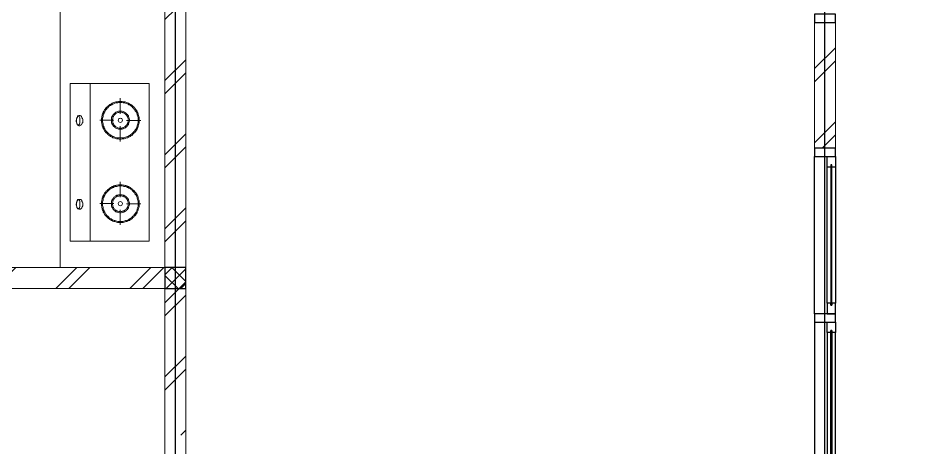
# Model space of a CAD drawing. Header units: inches. Extents: x 0 to 558, y -1 to 295.
# Drawn here: x 247.637 to 251.988, y 142.012 to 144.062 of the extents above; entities that cross this region are included whole.
import ezdxf

# ---------------------------------------------------------------- set-up
doc = ezdxf.new("R2010")
doc.units = ezdxf.units.IN
doc.header["$MEASUREMENT"] = 0
for name, color, linetype, lineweight in [('ars', 11, 'Continuous', 0), ('ars @ 1', 11, 'Continuous', 0), ('ARSIR', 31, 'Continuous', 5), ('ARSIR BETON', 8, 'Continuous', 5), ('KOL', 1, 'Continuous', 30), ('KOLOM', 4, 'Continuous', 9), ('lan', 7, 'Continuous', 15), ('RUMPUT', 93, 'Continuous', 0), ('SANITAIR', 15, 'Continuous', 9), ('tem', 5, 'Continuous', 20)]:
    doc.layers.add(name, color=color, linetype=linetype, lineweight=lineweight)
doc.layers.add('as', color=1, linetype='Continuous', plot=False)
doc.layers.add('Kusen', color=30, linetype='Continuous')
pattern_1 = [(86.66969, (37.0798, 226.14725), (-0.5066041, 0.569206), [0.142875, -0.934755]), (41.6697, (37.0798, 226.14725), (-0.5066045, 0.5692064), [0.142875, -0.619125]), (131.6697, (37.0798, 226.14725), (-0.5692064, -0.5066045), [0.142875, -0.619125])]

# ---------------------------------------------------------------- blocks, each defined once
blk = doc.blocks.new('K 10.10')
at = {"layer": 'ars'}
h = blk.add_hatch(dxfattribs=at)
h.set_pattern_fill('_USER', color=256, scale=0.05, angle=45, double=1, pattern_type=0)
h.set_pattern_definition([(45, (0, 0), (-0.035355339, 0.035355339), []), (135, (0, 0), (-0.035355339, -0.035355339), [])])
h.paths.add_polyline_path([(1560.5383, 1380.4069), (1560.6383, 1380.4069), (1560.6383, 1380.5069), (1560.5383, 1380.5069)])
at = {"layer": 'KOL'}
blk.add_lwpolyline([(1560.5383, 1380.4069), (1560.6383, 1380.4069), (1560.6383, 1380.5069), (1560.5383, 1380.5069)], close=True, dxfattribs=at)
blk = doc.blocks.new('T. J1')
at = {"layer": 'Kusen'}
for p, q in [((-0.7188, 0.1), (-0.0688, 0.1)), ((0.7212, 0.1), (0.0712, 0.1)), ((-0.0688, 0.06), (-0.7188, 0.06)), ((0.0712, 0.06), (0.7212, 0.06)), ((-0.0188, 0), (-0.7688, 0)), ((0.0212, 0), (0.7712, 0))]:
    blk.add_line(p, q, dxfattribs=at)
for points in [[(-0.8088, 0), (-0.7688, 0), (-0.7688, 0.1), (-0.8088, 0.1)], [(-0.0188, 0), (0.0212, 0), (0.0212, 0.1), (-0.0188, 0.1)], [(0.8112, 0), (0.7712, 0), (0.7712, 0.1), (0.8112, 0.1)]]:
    blk.add_lwpolyline(points, close=True, dxfattribs=at)
for points in [[(-0.7188, 0.0775), (-0.7188, 0.06), (-0.7688, 0.06), (-0.7688, 0.1), (-0.7188, 0.1), (-0.7188, 0.0825), (-0.7288, 0.0825), (-0.7288, 0.0775), (-0.7188, 0.0775)], [(-0.0688, 0.0775), (-0.0688, 0.06), (-0.0188, 0.06), (-0.0188, 0.1), (-0.0688, 0.1), (-0.0688, 0.0825), (-0.0588, 0.0825), (-0.0588, 0.0775), (-0.0688, 0.0775)], [(0.0712, 0.0775), (0.0712, 0.06), (0.0212, 0.06), (0.0212, 0.1), (0.0712, 0.1), (0.0712, 0.0825), (0.0612, 0.0825), (0.0612, 0.0775), (0.0712, 0.0775)], [(0.7212, 0.0775), (0.7212, 0.06), (0.7712, 0.06), (0.7712, 0.1), (0.7212, 0.1), (0.7212, 0.0825), (0.7312, 0.0825), (0.7312, 0.0775), (0.7212, 0.0775)]]:
    blk.add_lwpolyline(points, dxfattribs=at)
at = {"layer": 'Kusen', "color": 141}
for points in [[(-0.7288, 0.0775), (-0.0588, 0.0775), (-0.0588, 0.0825), (-0.7288, 0.0825)], [(0.7312, 0.0775), (0.0612, 0.0775), (0.0612, 0.0825), (0.7312, 0.0825)]]:
    blk.add_lwpolyline(points, close=True, dxfattribs=at)
blk = doc.blocks.new('KOMPOR')
for points in [[(0, 0.3765), (0, -0.3765)], [(0.0944, 0.3765), (0, 0.3765)], [(0.3765, 0.3765), (0.0944, 0.3765)], [(0.0944, 0.3765), (0.0944, -0.3765)], [(0.3765, -0.3765), (0.3765, 0.3765)], [(0.2373, 0.3063), (0.2373, 0.2312)], [(0.2385, 0.2906), (0.2337, 0.2906), (0.23, 0.2906), (0.2252, 0.2893), (0.2203, 0.2893), (0.2167, 0.2881), (0.2119, 0.2869), (0.2082, 0.2857), (0.2034, 0.2833), (0.1998, 0.2821), (0.1961, 0.2797), (0.1925, 0.2772), (0.1889, 0.276), (0.1852, 0.2724), (0.1816, 0.27), (0.178, 0.2676), (0.1755, 0.2639), (0.1719, 0.2615), (0.1695, 0.2579), (0.1671, 0.2542), (0.1634, 0.2506), (0.1622, 0.247), (0.1598, 0.2433), (0.1574, 0.2397), (0.1562, 0.2361), (0.1538, 0.2312), (0.1525, 0.2276), (0.1513, 0.2228), (0.1501, 0.2191), (0.1501, 0.2143), (0.1489, 0.2094), (0.1489, 0.2058), (0.1489, 0.201), (0.1489, 0.1961), (0.1489, 0.1913), (0.1501, 0.1864), (0.1501, 0.1828), (0.1513, 0.178), (0.1525, 0.1743), (0.1538, 0.1695), (0.1562, 0.1659), (0.1574, 0.161), (0.1598, 0.1574), (0.1622, 0.1538), (0.1634, 0.1501), (0.1671, 0.1465), (0.1695, 0.1429), (0.1719, 0.1404), (0.1755, 0.1368), (0.178, 0.1344), (0.1816, 0.1308), (0.1852, 0.1283), (0.1889, 0.1259), (0.1925, 0.1235), (0.1961, 0.1211), (0.1998, 0.1199), (0.2034, 0.1174), (0.2082, 0.1162), (0.2119, 0.115), (0.2167, 0.1138), (0.2203, 0.1126), (0.2252, 0.1114), (0.23, 0.1114), (0.2337, 0.1102), (0.2385, 0.1102), (0.2433, 0.1102), (0.2482, 0.1114), (0.253, 0.1114), (0.2567, 0.1126), (0.2615, 0.1138), (0.2651, 0.115), (0.27, 0.1162), (0.2736, 0.1174), (0.2785, 0.1199), (0.2821, 0.1211), (0.2857, 0.1235), (0.2893, 0.1259), (0.293, 0.1283), (0.2966, 0.1308), (0.299, 0.1344), (0.3027, 0.1368), (0.3051, 0.1404), (0.3087, 0.1429), (0.3111, 0.1465), (0.3136, 0.1501), (0.316, 0.1538), (0.3184, 0.1574), (0.3196, 0.161), (0.322, 0.1659), (0.3232, 0.1695), (0.3245, 0.1743), (0.3257, 0.178), (0.3269, 0.1828), (0.3281, 0.1864), (0.3281, 0.1913), (0.3293, 0.1961), (0.3293, 0.201), (0.3293, 0.2058), (0.3281, 0.2094), (0.3281, 0.2143), (0.3269, 0.2191), (0.3257, 0.2228), (0.3245, 0.2276), (0.3232, 0.2312), (0.322, 0.2361), (0.3196, 0.2397), (0.3184, 0.2433), (0.316, 0.247), (0.3136, 0.2506), (0.3111, 0.2542), (0.3087, 0.2579), (0.3051, 0.2615), (0.3027, 0.2639), (0.299, 0.2676), (0.2966, 0.27), (0.293, 0.2724), (0.2893, 0.276), (0.2857, 0.2772), (0.2821, 0.2797), (0.2785, 0.2821), (0.2736, 0.2833), (0.27, 0.2857), (0.2651, 0.2869), (0.2615, 0.2881), (0.2567, 0.2893), (0.253, 0.2893), (0.2482, 0.2906), (0.2433, 0.2906), (0.2385, 0.2906)], [(0.2385, 0.2857), (0.2349, 0.2857), (0.23, 0.2857), (0.2264, 0.2845), (0.2215, 0.2833), (0.2179, 0.2833), (0.2131, 0.2821), (0.2094, 0.2809), (0.2058, 0.2785), (0.2022, 0.2772), (0.1985, 0.2748), (0.1949, 0.2736), (0.1913, 0.2712), (0.1877, 0.2688), (0.1852, 0.2663), (0.1816, 0.2639), (0.1792, 0.2603), (0.1755, 0.2579), (0.1731, 0.2542), (0.1707, 0.2518), (0.1683, 0.2482), (0.1659, 0.2446), (0.1646, 0.2409), (0.1622, 0.2373), (0.161, 0.2337), (0.1586, 0.23), (0.1574, 0.2264), (0.1562, 0.2215), (0.1562, 0.2179), (0.155, 0.2131), (0.1538, 0.2094), (0.1538, 0.2046), (0.1538, 0.201), (0.1538, 0.1961), (0.1538, 0.1925), (0.155, 0.1877), (0.1562, 0.184), (0.1562, 0.1792), (0.1574, 0.1755), (0.1586, 0.1719), (0.161, 0.1671), (0.1622, 0.1634), (0.1646, 0.1598), (0.1659, 0.1562), (0.1683, 0.1525), (0.1707, 0.1501), (0.1731, 0.1465), (0.1755, 0.1441), (0.1792, 0.1404), (0.1816, 0.138), (0.1852, 0.1356), (0.1877, 0.132), (0.1913, 0.1308), (0.1949, 0.1283), (0.1985, 0.1259), (0.2022, 0.1235), (0.2058, 0.1223), (0.2094, 0.1211), (0.2131, 0.1199), (0.2179, 0.1186), (0.2215, 0.1174), (0.2264, 0.1162), (0.23, 0.1162), (0.2349, 0.1162), (0.2385, 0.1162), (0.2433, 0.1162), (0.247, 0.1162), (0.2518, 0.1162), (0.2554, 0.1174), (0.2603, 0.1186), (0.2639, 0.1199), (0.2676, 0.1211), (0.2724, 0.1223), (0.276, 0.1235), (0.2797, 0.1259), (0.2833, 0.1283), (0.2869, 0.1308), (0.2893, 0.132), (0.293, 0.1356), (0.2954, 0.138), (0.299, 0.1404), (0.3015, 0.1441), (0.3039, 0.1465), (0.3075, 0.1501), (0.3087, 0.1525), (0.3111, 0.1562), (0.3136, 0.1598), (0.316, 0.1634), (0.3172, 0.1671), (0.3184, 0.1719), (0.3196, 0.1755), (0.3208, 0.1792), (0.322, 0.184), (0.3232, 0.1877), (0.3232, 0.1925), (0.3232, 0.1961), (0.3232, 0.201), (0.3232, 0.2046), (0.3232, 0.2094), (0.3232, 0.2131), (0.322, 0.2179), (0.3208, 0.2215), (0.3196, 0.2264), (0.3184, 0.23), (0.3172, 0.2337), (0.316, 0.2373), (0.3136, 0.2409), (0.3111, 0.2446), (0.3087, 0.2482), (0.3075, 0.2518), (0.3039, 0.2542), (0.3015, 0.2579), (0.299, 0.2603), (0.2954, 0.2639), (0.293, 0.2663), (0.2893, 0.2688), (0.2869, 0.2712), (0.2833, 0.2736), (0.2797, 0.2748), (0.276, 0.2772), (0.2724, 0.2785), (0.2676, 0.2809), (0.2639, 0.2821), (0.2603, 0.2833), (0.2554, 0.2833), (0.2518, 0.2845), (0.247, 0.2857), (0.2433, 0.2857), (0.2385, 0.2857)], [(0.0436, 0.2228), (0.0472, 0.2228), (0.0496, 0.2215), (0.0533, 0.2191), (0.0545, 0.2155), (0.0557, 0.2119), (0.0581, 0.2094), (0.0593, 0.2046), (0.0593, 0.1998), (0.0593, 0.1949), (0.0593, 0.1901), (0.0569, 0.1864), (0.0557, 0.1828), (0.0533, 0.1792), (0.0508, 0.178), (0.0484, 0.1755), (0.046, 0.1743), (0.0424, 0.1743), (0.04, 0.1755), (0.0375, 0.178), (0.0339, 0.1792), (0.0327, 0.1828), (0.0315, 0.1864), (0.0291, 0.1901), (0.0278, 0.1949), (0.0278, 0.1998), (0.0291, 0.2046), (0.0303, 0.2094), (0.0315, 0.2119), (0.0339, 0.2155), (0.0351, 0.2191), (0.0375, 0.2215), (0.0412, 0.2228), (0.0436, 0.2228)], [(0.0375, 0.2215), (0.04, 0.2215), (0.04, 0.2203), (0.0424, 0.2179), (0.0436, 0.2155), (0.0448, 0.2119), (0.0448, 0.2082), (0.046, 0.2034), (0.046, 0.1998), (0.046, 0.1961), (0.046, 0.1913), (0.0448, 0.1877), (0.0436, 0.184), (0.0436, 0.1816), (0.0412, 0.178), (0.04, 0.1768), (0.0387, 0.1755), (0.0375, 0.1755), (0.0351, 0.1768), (0.0339, 0.178), (0.0327, 0.1816), (0.0315, 0.184), (0.0315, 0.1877), (0.0303, 0.1913), (0.0303, 0.1961), (0.0303, 0.1998), (0.0303, 0.2034), (0.0315, 0.2082), (0.0315, 0.2119), (0.0327, 0.2155), (0.0339, 0.2179), (0.0351, 0.2203), (0.0363, 0.2215), (0.0375, 0.2215)], [(0.2385, 0.2433), (0.2349, 0.2433), (0.23, 0.2433), (0.2264, 0.2421), (0.2215, 0.2409), (0.2179, 0.2385), (0.2143, 0.2361), (0.2119, 0.2337), (0.2082, 0.2312), (0.2058, 0.2276), (0.2034, 0.2252), (0.201, 0.2215), (0.1985, 0.2179), (0.1973, 0.2131), (0.1961, 0.2094), (0.1961, 0.2046), (0.1961, 0.201), (0.1961, 0.1961), (0.1961, 0.1925), (0.1973, 0.1877), (0.1985, 0.184), (0.201, 0.1804), (0.2034, 0.1768), (0.2058, 0.1731), (0.2082, 0.1707), (0.2119, 0.1671), (0.2143, 0.1646), (0.2179, 0.1622), (0.2215, 0.161), (0.2264, 0.1598), (0.23, 0.1586), (0.2349, 0.1574), (0.2385, 0.1574), (0.2433, 0.1574), (0.247, 0.1586), (0.2518, 0.1598), (0.2554, 0.161), (0.2591, 0.1622), (0.2627, 0.1646), (0.2663, 0.1671), (0.2688, 0.1707), (0.2724, 0.1731), (0.2748, 0.1768), (0.2772, 0.1804), (0.2785, 0.184), (0.2797, 0.1877), (0.2809, 0.1925), (0.2821, 0.1961), (0.2821, 0.201), (0.2821, 0.2046), (0.2809, 0.2094), (0.2797, 0.2131), (0.2785, 0.2179), (0.2772, 0.2215), (0.2748, 0.2252), (0.2724, 0.2276), (0.2688, 0.2312), (0.2663, 0.2337), (0.2627, 0.2361), (0.2591, 0.2385), (0.2554, 0.2409), (0.2518, 0.2421), (0.247, 0.2433), (0.2433, 0.2433), (0.2385, 0.2433)], [(0.2385, 0.2385), (0.2349, 0.2385), (0.2312, 0.2373), (0.2276, 0.2373), (0.224, 0.2361), (0.2203, 0.2337), (0.2179, 0.2324), (0.2143, 0.23), (0.2119, 0.2276), (0.2094, 0.2252), (0.207, 0.2215), (0.2058, 0.2191), (0.2034, 0.2155), (0.2022, 0.2119), (0.2022, 0.2082), (0.201, 0.2046), (0.201, 0.201), (0.201, 0.1973), (0.2022, 0.1925), (0.2022, 0.1889), (0.2034, 0.1864), (0.2058, 0.1828), (0.207, 0.1792), (0.2094, 0.1768), (0.2119, 0.1743), (0.2143, 0.1719), (0.2179, 0.1695), (0.2203, 0.1671), (0.224, 0.1659), (0.2276, 0.1646), (0.2312, 0.1634), (0.2349, 0.1634), (0.2385, 0.1622), (0.2421, 0.1634), (0.247, 0.1634), (0.2506, 0.1646), (0.253, 0.1659), (0.2567, 0.1671), (0.2603, 0.1695), (0.2627, 0.1719), (0.2651, 0.1743), (0.2676, 0.1768), (0.27, 0.1792), (0.2724, 0.1828), (0.2736, 0.1864), (0.2748, 0.1889), (0.276, 0.1925), (0.276, 0.1973), (0.2772, 0.201), (0.276, 0.2046), (0.276, 0.2082), (0.2748, 0.2119), (0.2736, 0.2155), (0.2724, 0.2191), (0.27, 0.2215), (0.2676, 0.2252), (0.2651, 0.2276), (0.2627, 0.23), (0.2603, 0.2324), (0.2567, 0.2337), (0.253, 0.2361), (0.2506, 0.2373), (0.247, 0.2373), (0.2421, 0.2385), (0.2385, 0.2385)], [(0.1404, 0.201), (0.207, 0.201)], [(0.2385, 0.2107), (0.2349, 0.2094), (0.2312, 0.2082), (0.23, 0.2046), (0.2288, 0.201), (0.23, 0.1961), (0.2312, 0.1937), (0.2349, 0.1913), (0.2385, 0.1901), (0.2433, 0.1913), (0.2458, 0.1937), (0.2482, 0.1961), (0.2494, 0.201), (0.2482, 0.2046), (0.2458, 0.2082), (0.2433, 0.2094), (0.2385, 0.2107)], [(0.3366, 0.1998), (0.2676, 0.1998)], [(0.2373, 0.0993), (0.2373, 0.1719)], [(0.2385, -0.1077), (0.2337, -0.1077), (0.23, -0.1077), (0.2252, -0.109), (0.2203, -0.109), (0.2167, -0.1102), (0.2119, -0.1114), (0.2082, -0.1126), (0.2034, -0.115), (0.1998, -0.1162), (0.1961, -0.1186), (0.1925, -0.1211), (0.1889, -0.1235), (0.1852, -0.1259), (0.1816, -0.1283), (0.178, -0.1308), (0.1755, -0.1344), (0.1719, -0.1368), (0.1695, -0.1404), (0.1671, -0.1441), (0.1634, -0.1477), (0.1622, -0.1513), (0.1598, -0.155), (0.1574, -0.1586), (0.1562, -0.1622), (0.1538, -0.1671), (0.1525, -0.1707), (0.1513, -0.1755), (0.1501, -0.1792), (0.1501, -0.184), (0.1489, -0.1889), (0.1489, -0.1925), (0.1489, -0.1973), (0.1489, -0.2022), (0.1489, -0.207), (0.1501, -0.2119), (0.1501, -0.2155), (0.1513, -0.2203), (0.1525, -0.224), (0.1538, -0.2288), (0.1562, -0.2324), (0.1574, -0.2373), (0.1598, -0.2409), (0.1622, -0.2446), (0.1634, -0.2482), (0.1671, -0.2518), (0.1695, -0.2554), (0.1719, -0.2579), (0.1755, -0.2615), (0.178, -0.2639), (0.1816, -0.2676), (0.1852, -0.27), (0.1889, -0.2724), (0.1925, -0.2748), (0.1961, -0.2772), (0.1998, -0.2785), (0.2034, -0.2809), (0.2082, -0.2821), (0.2119, -0.2833), (0.2167, -0.2845), (0.2203, -0.2857), (0.2252, -0.2869), (0.23, -0.2869), (0.2337, -0.2881), (0.2385, -0.2881), (0.2433, -0.2881), (0.2482, -0.2869), (0.253, -0.2869), (0.2567, -0.2857), (0.2615, -0.2845), (0.2651, -0.2833), (0.27, -0.2821), (0.2736, -0.2809), (0.2785, -0.2785), (0.2821, -0.2772), (0.2857, -0.2748), (0.2893, -0.2724), (0.293, -0.27), (0.2966, -0.2676), (0.299, -0.2639), (0.3027, -0.2615), (0.3051, -0.2579), (0.3087, -0.2554), (0.3111, -0.2518), (0.3136, -0.2482), (0.316, -0.2446), (0.3184, -0.2409), (0.3196, -0.2373), (0.322, -0.2324), (0.3232, -0.2288), (0.3245, -0.224), (0.3257, -0.2203), (0.3269, -0.2155), (0.3281, -0.2119), (0.3281, -0.207), (0.3293, -0.2022), (0.3293, -0.1973), (0.3293, -0.1925), (0.3281, -0.1889), (0.3281, -0.184), (0.3269, -0.1792), (0.3257, -0.1755), (0.3245, -0.1707), (0.3232, -0.1671), (0.322, -0.1622), (0.3196, -0.1586), (0.3184, -0.155), (0.316, -0.1513), (0.3136, -0.1477), (0.3111, -0.1441), (0.3087, -0.1404), (0.3051, -0.1368), (0.3027, -0.1344), (0.299, -0.1308), (0.2966, -0.1283), (0.293, -0.1259), (0.2893, -0.1235), (0.2857, -0.1211), (0.2821, -0.1186), (0.2785, -0.1162), (0.2736, -0.115), (0.27, -0.1126), (0.2651, -0.1114), (0.2615, -0.1102), (0.2567, -0.109), (0.253, -0.109), (0.2482, -0.1077), (0.2433, -0.1077), (0.2385, -0.1077)], [(0.2385, -0.1126), (0.2349, -0.1126), (0.23, -0.1126), (0.2264, -0.1138), (0.2215, -0.115), (0.2179, -0.115), (0.2131, -0.1162), (0.2094, -0.1174), (0.2058, -0.1199), (0.2022, -0.1211), (0.1985, -0.1235), (0.1949, -0.1247), (0.1913, -0.1271), (0.1877, -0.1295), (0.1852, -0.132), (0.1816, -0.1344), (0.1792, -0.138), (0.1755, -0.1404), (0.1731, -0.1441), (0.1707, -0.1465), (0.1683, -0.1501), (0.1659, -0.1538), (0.1646, -0.1574), (0.1622, -0.161), (0.161, -0.1646), (0.1586, -0.1683), (0.1574, -0.1719), (0.1562, -0.1768), (0.1562, -0.1804), (0.155, -0.1852), (0.1538, -0.1889), (0.1538, -0.1937), (0.1538, -0.1973), (0.1538, -0.2022), (0.1538, -0.2058), (0.155, -0.2107), (0.1562, -0.2143), (0.1562, -0.2191), (0.1574, -0.2228), (0.1586, -0.2264), (0.161, -0.2312), (0.1622, -0.2349), (0.1646, -0.2385), (0.1659, -0.2421), (0.1683, -0.2458), (0.1707, -0.2482), (0.1731, -0.2518), (0.1755, -0.2554), (0.1792, -0.2579), (0.1816, -0.2603), (0.1852, -0.2627), (0.1877, -0.2663), (0.1913, -0.2688), (0.1949, -0.27), (0.1985, -0.2724), (0.2022, -0.2748), (0.2058, -0.276), (0.2094, -0.2772), (0.2131, -0.2785), (0.2179, -0.2797), (0.2215, -0.2809), (0.2264, -0.2821), (0.23, -0.2821), (0.2349, -0.2821), (0.2385, -0.2833), (0.2433, -0.2821), (0.247, -0.2821), (0.2518, -0.2821), (0.2554, -0.2809), (0.2603, -0.2797), (0.2639, -0.2785), (0.2676, -0.2772), (0.2724, -0.276), (0.276, -0.2748), (0.2797, -0.2724), (0.2833, -0.27), (0.2869, -0.2688), (0.2893, -0.2663), (0.293, -0.2627), (0.2954, -0.2603), (0.299, -0.2579), (0.3015, -0.2554), (0.3039, -0.2518), (0.3075, -0.2482), (0.3087, -0.2458), (0.3111, -0.2421), (0.3136, -0.2385), (0.316, -0.2349), (0.3172, -0.2312), (0.3184, -0.2264), (0.3196, -0.2228), (0.3208, -0.2191), (0.322, -0.2143), (0.3232, -0.2107), (0.3232, -0.2058), (0.3232, -0.2022), (0.3232, -0.1973), (0.3232, -0.1937), (0.3232, -0.1889), (0.3232, -0.1852), (0.322, -0.1804), (0.3208, -0.1768), (0.3196, -0.1719), (0.3184, -0.1683), (0.3172, -0.1646), (0.316, -0.161), (0.3136, -0.1574), (0.3111, -0.1538), (0.3087, -0.1501), (0.3075, -0.1465), (0.3039, -0.1441), (0.3015, -0.1404), (0.299, -0.138), (0.2954, -0.1344), (0.293, -0.132), (0.2893, -0.1295), (0.2869, -0.1271), (0.2833, -0.1247), (0.2797, -0.1235), (0.276, -0.1211), (0.2724, -0.1199), (0.2676, -0.1174), (0.2639, -0.1162), (0.2603, -0.115), (0.2554, -0.115), (0.2518, -0.1138), (0.247, -0.1126), (0.2433, -0.1126), (0.2385, -0.1126)], [(0.2373, -0.0932), (0.2373, -0.1671)], [(0.2385, -0.155), (0.2349, -0.155), (0.23, -0.155), (0.2264, -0.1562), (0.2215, -0.1574), (0.2179, -0.1598), (0.2143, -0.1622), (0.2119, -0.1646), (0.2082, -0.1671), (0.2058, -0.1707), (0.2034, -0.1731), (0.201, -0.1768), (0.1985, -0.1804), (0.1973, -0.1852), (0.1961, -0.1889), (0.1961, -0.1937), (0.1961, -0.1973), (0.1961, -0.2022), (0.1961, -0.207), (0.1973, -0.2107), (0.1985, -0.2143), (0.201, -0.2179), (0.2034, -0.2215), (0.2058, -0.2252), (0.2082, -0.2288), (0.2119, -0.2312), (0.2143, -0.2337), (0.2179, -0.2361), (0.2215, -0.2373), (0.2264, -0.2385), (0.23, -0.2397), (0.2349, -0.2409), (0.2385, -0.2409), (0.2433, -0.2409), (0.247, -0.2397), (0.2518, -0.2385), (0.2554, -0.2373), (0.2591, -0.2361), (0.2627, -0.2337), (0.2663, -0.2312), (0.2688, -0.2288), (0.2724, -0.2252), (0.2748, -0.2215), (0.2772, -0.2179), (0.2785, -0.2143), (0.2797, -0.2107), (0.2809, -0.207), (0.2821, -0.2022), (0.2821, -0.1973), (0.2821, -0.1937), (0.2809, -0.1889), (0.2797, -0.1852), (0.2785, -0.1804), (0.2772, -0.1768), (0.2748, -0.1731), (0.2724, -0.1707), (0.2688, -0.1671), (0.2663, -0.1646), (0.2627, -0.1622), (0.2591, -0.1598), (0.2554, -0.1574), (0.2518, -0.1562), (0.247, -0.155), (0.2433, -0.155), (0.2385, -0.155)], [(0.2385, -0.1598), (0.2349, -0.1598), (0.2312, -0.161), (0.2276, -0.161), (0.224, -0.1622), (0.2203, -0.1646), (0.2179, -0.1659), (0.2143, -0.1683), (0.2119, -0.1707), (0.2094, -0.1731), (0.207, -0.1768), (0.2058, -0.1792), (0.2034, -0.1828), (0.2022, -0.1864), (0.2022, -0.1901), (0.201, -0.1937), (0.201, -0.1973), (0.201, -0.2022), (0.2022, -0.2058), (0.2022, -0.2094), (0.2034, -0.2131), (0.2058, -0.2155), (0.207, -0.2191), (0.2094, -0.2215), (0.2119, -0.224), (0.2143, -0.2264), (0.2179, -0.2288), (0.2203, -0.2312), (0.224, -0.2324), (0.2276, -0.2337), (0.2312, -0.2349), (0.2349, -0.2349), (0.2385, -0.2361), (0.2421, -0.2349), (0.247, -0.2349), (0.2506, -0.2337), (0.253, -0.2324), (0.2567, -0.2312), (0.2603, -0.2288), (0.2627, -0.2264), (0.2651, -0.224), (0.2676, -0.2215), (0.27, -0.2191), (0.2724, -0.2155), (0.2736, -0.2131), (0.2748, -0.2094), (0.276, -0.2058), (0.276, -0.2022), (0.2772, -0.1973), (0.276, -0.1937), (0.276, -0.1901), (0.2748, -0.1864), (0.2736, -0.1828), (0.2724, -0.1792), (0.27, -0.1768), (0.2676, -0.1731), (0.2651, -0.1707), (0.2627, -0.1683), (0.2603, -0.1659), (0.2567, -0.1646), (0.253, -0.1622), (0.2506, -0.161), (0.247, -0.161), (0.2421, -0.1598), (0.2385, -0.1598)], [(0.0436, -0.1768), (0.0472, -0.1768), (0.0496, -0.178), (0.0533, -0.1804), (0.0545, -0.1828), (0.0557, -0.1864), (0.0581, -0.1901), (0.0593, -0.1949), (0.0593, -0.1985), (0.0593, -0.2034), (0.0593, -0.2082), (0.0569, -0.2119), (0.0557, -0.2167), (0.0533, -0.2191), (0.0508, -0.2215), (0.0484, -0.224), (0.046, -0.224), (0.0424, -0.224), (0.04, -0.224), (0.0375, -0.2215), (0.0339, -0.2191), (0.0327, -0.2167), (0.0315, -0.2119), (0.0291, -0.2082), (0.0278, -0.2034), (0.0278, -0.1985), (0.0291, -0.1949), (0.0303, -0.1901), (0.0315, -0.1864), (0.0339, -0.1828), (0.0351, -0.1804), (0.0375, -0.178), (0.0412, -0.1768), (0.0436, -0.1768)], [(0.0375, -0.1768), (0.04, -0.178), (0.04, -0.1792), (0.0424, -0.1804), (0.0436, -0.1828), (0.0448, -0.1864), (0.0448, -0.1901), (0.046, -0.1949), (0.046, -0.1985), (0.046, -0.2034), (0.046, -0.2082), (0.0448, -0.2107), (0.0436, -0.2155), (0.0436, -0.2179), (0.0412, -0.2203), (0.04, -0.2228), (0.0387, -0.2228), (0.0375, -0.2228), (0.0351, -0.2228), (0.0339, -0.2203), (0.0327, -0.2179), (0.0315, -0.2155), (0.0315, -0.2107), (0.0303, -0.2082), (0.0303, -0.2034), (0.0303, -0.1985), (0.0303, -0.1949), (0.0315, -0.1901), (0.0315, -0.1864), (0.0327, -0.1828), (0.0339, -0.1804), (0.0351, -0.1792), (0.0363, -0.178), (0.0375, -0.1768)], [(0.1404, -0.1973), (0.207, -0.1973)], [(0.2385, -0.1877), (0.2349, -0.1889), (0.2312, -0.1901), (0.23, -0.1937), (0.2288, -0.1973), (0.23, -0.2022), (0.2312, -0.2046), (0.2349, -0.207), (0.2385, -0.2082), (0.2433, -0.207), (0.2458, -0.2046), (0.2482, -0.2022), (0.2494, -0.1973), (0.2482, -0.1937), (0.2458, -0.1901), (0.2433, -0.1889), (0.2385, -0.1877)], [(0.3366, -0.1985), (0.2676, -0.1985)], [(0.2373, -0.299), (0.2373, -0.2264)], [(0.0944, -0.3765), (0, -0.3765)], [(0.0944, -0.3765), (0.3765, -0.3765)]]:
    blk.add_lwpolyline(points)
blk = doc.blocks.new('A-DAS')
at = {"layer": 'ars'}
h = blk.add_hatch(dxfattribs=at)
h.set_pattern_fill('TEMBOK', color=256, scale=0.25)
h.set_pattern_definition([(45, (-53.3, 8.65), (-0.1767767, 0.1767767), []), (45, (-53.2375, 8.65), (-0.1767767, 0.1767767), [])])
h.paths.add_polyline_path([(21.05, 13.8), (21.15, 13.8), (21.15, 11.05), (21.05, 11.05)])
h = blk.add_hatch(dxfattribs=at)
h.set_pattern_fill('TEMBOK', color=256, scale=0.25)
h.set_pattern_definition([(45, (-56.4, 6.75), (-0.1767767, 0.1767767), []), (45, (-56.3375, 6.75), (-0.1767767, 0.1767767), [])])
h.paths.add_polyline_path([(24.25, 13.02), (24.15, 13.02), (24.15, 12.42), (24.25, 12.42)])
at = {"layer": 'ars @ 1'}
h = blk.add_hatch(dxfattribs=at)
h.set_pattern_fill('TEMBOK', color=256, scale=0.25)
h.set_pattern_definition([(45, (1545.06912, -388.2002), (-0.176776695, 0.176776695), []), (45, (1545.13162, -388.2002), (-0.176776695, 0.176776695), [])])
h.paths.add_polyline_path([(21.05, 11.85), (21.05, 11.75), (18.05, 11.75), (18.05, 11.85)])
at = {"layer": 'as'}
for p, q in [((24.2, 2.65), (24.2, 15.75)), ((21.1, 8.2), (21.1, 13.85))]:
    blk.add_line(p, q, dxfattribs=at)
at = {"layer": 'Kusen'}
blk.add_lwpolyline([(24.25, 13.02), (24.25, 13.06), (24.15, 13.06), (24.15, 13.02)], close=True, dxfattribs=at)
at = {"layer": 'lan'}
blk.add_lwpolyline([(20.55, 13.8), (21.05, 13.8), (21.05, 11.85), (20.55, 11.85)], close=True, dxfattribs=at)
at = {"layer": 'tem', "ltscale": 2}
for points in [[(21.05, 13.8), (21.15, 13.8), (21.15, 11.85), (21.05, 11.85)], [(24.25, 13.02), (24.15, 13.02), (24.15, 12.42), (24.25, 12.42)], [(21.05, 11.85), (21.05, 11.75), (18.05, 11.75), (18.05, 11.85)], [(21.05, 11.75), (21.15, 11.75), (21.15, 8.2), (21.05, 8.2)]]:
    blk.add_lwpolyline(points, close=True, dxfattribs=at)
at = {"layer": 'KOLOM', "extrusion": (0, 0, -1), "xscale": -1, "zscale": -1, "rotation": 359.9999999999999}
blk.add_blockref('K 10.10', (1539.4883, -1368.6569), dxfattribs=at)
at = {"layer": 'Kusen', "rotation": 270}
blk.add_blockref('T. J1', (24.15, 11.6111), dxfattribs=at)
at = {"layer": 'SANITAIR'}
blk.add_blockref('KOMPOR', (20.5985, 12.3525), dxfattribs=at)

msp = doc.modelspace()

# ---------------------------------------------------------------- hatches: boundary and pattern name
at = {"layer": 'ARSIR'}
h = msp.add_hatch(dxfattribs=at)
h.set_pattern_fill('AR-HBONE', color=256, scale=0.003, style=0)
h.set_pattern_definition([(45, (37.0798, 226.14725), (4e-17, 0.4310523), [0.9144, -0.3048]), (135, (37.29532, 226.36278), (4e-17, 0.4310523), [0.9144, -0.3048])])
edge = h.paths.add_edge_path()
edge.add_arc((191.2828, 190.0679), 15.2, 90, 180)
edge.add_line((176.0828, 190.0679), (176.0828, 133.2715))
edge.add_arc((191.2828, 133.2715), 15.2, 180, 214.23029)
edge.add_line((178.7157, 124.7212), (179.7078, 125.3962))
edge.add_arc((191.2827, 133.2715), 14, 180, 214.23027, ccw=False)
edge.add_line((177.2828, 133.2715), (177.2828, 190.0679))
edge.add_arc((191.2828, 190.0679), 14, 90, 180, ccw=False)
edge.add_line((191.2828, 204.0679), (270.5466, 204.0679))
edge.add_arc((270.5466, 204.9086), 0.8408, 270, 359.997)
edge.add_line((271.3873, 204.9086), (191.2828, 205.2679))
at = {"layer": 'ARSIR BETON'}
h = msp.add_hatch(dxfattribs=at)
h.set_pattern_fill('AR-HBONE', color=256, scale=0.004, style=0)
h.set_pattern_definition([(45, (37.0798, 226.14725), (6e-17, 0.5747364), [1.2192, -0.4064]), (135, (37.36716, 226.4346), (6e-17, 0.5747364), [1.2192, -0.4064])])
edge = h.paths.add_edge_path()
edge.add_arc((191.2828, 190.0679), 14, 90, 180)
edge.add_line((177.2828, 190.0679), (177.2828, 133.2715))
edge.add_arc((191.2827, 133.2715), 14, 179.99992, 263.11919)
edge.add_line((189.6055, 119.3724), (189.6055, 112.3227))
edge.add_line((189.6055, 112.3227), (189.7055, 112.3227))
edge.add_line((189.7055, 112.3227), (189.7055, 112.2227))
edge.add_line((189.7055, 112.2227), (201.7055, 112.2227))
edge.add_line((201.7055, 112.2227), (201.7055, 119.2715))
edge.add_line((201.7055, 119.2715), (380.22, 119.2715))
edge.add_arc((380.22, 133.2715), 14, 270, 360)
edge.add_line((394.22, 133.2715), (394.22, 186.8365))
edge.add_arc((380.07, 186.8365), 14.15, 0.00002, 89.99998)
edge.add_line((380.07, 200.9865), (288.3873, 200.9865))
edge.add_arc((288.3873, 203.9865), 3, 180, 270, ccw=False)
edge.add_line((285.3873, 203.9865), (285.3986, 204.9823))
edge.add_line((285.3986, 204.9823), (271.3873, 205.1475))
edge.add_line((271.3873, 205.1475), (271.3873, 204.9086))
edge.add_arc((270.5466, 204.9086), 0.8408, 270, 360, ccw=False)
edge.add_line((270.5466, 204.0679), (191.2828, 204.0679))
edge = h.paths.add_edge_path()
edge.add_line((191.2672, 197.9562), (265.7566, 197.9585))
edge.add_arc((265.7568, 189.203), 8.7555, 41.343, 90.00169, ccw=False)
edge.add_line((272.3302, 194.9865), (332.5823, 194.9865))
edge.add_line((332.5823, 194.9865), (332.5823, 191.8715))
edge.add_line((332.5823, 191.8715), (340.1822, 191.8715))
edge.add_line((340.1822, 191.8715), (340.1822, 194.9865))
edge.add_line((340.1822, 194.9865), (380.07, 194.9865))
edge.add_arc((380.07, 186.8365), 8.15, 0, 90, ccw=False)
edge.add_line((388.22, 186.8365), (388.22, 163.1715))
edge.add_line((388.22, 163.1715), (388.22, 157.7117))
edge.add_line((388.22, 157.7117), (388.22, 133.2715))
edge.add_arc((380.22, 133.2715), 8, -90, 0, ccw=False)
edge.add_line((380.22, 125.2715), (191.2828, 125.2715))
edge.add_arc((191.185, 133.1732), 7.9023, 180.12317, 270.70845, ccw=False)
edge.add_line((183.2828, 133.1562), (183.2675, 189.9541))
edge.add_arc((191.2675, 189.9563), 8, 90.00169, 180.01541, ccw=False)
at = {"layer": 'RUMPUT'}
h = msp.add_hatch(dxfattribs=at)
h.set_pattern_fill('GRASS', color=256, scale=0.03, angle=356.6697, style=0)
h.set_pattern_definition(pattern_1)
edge = h.paths.add_edge_path()
edge.add_line((173.8596, 124.7087), (178.5195, 124.7087))
edge.add_line((178.5195, 124.7087), (178.577, 124.7478))
edge.add_arc((191.2745, 133.269), 15.2918, 179.99042, 213.86512, ccw=False)
edge.add_line((175.9828, 133.2715), (175.9828, 190.0679))
edge.add_arc((191.2827, 190.0679), 15.2999, 89.99903, 180.00016, ccw=False)
edge.add_line((191.283, 205.3679), (269.9053, 205.0253))
edge.add_line((269.9053, 205.0253), (167.2319, 206.0181))
edge.add_line((167.2319, 206.0181), (167.521, 198.8985))
edge.add_line((167.521, 198.8985), (170.7477, 161.1323))
edge.add_line((170.7477, 161.1323), (173.8596, 124.7087))
h = msp.add_hatch(dxfattribs=at)
h.set_pattern_fill('GRASS', color=256, scale=0.03, angle=356.6697, style=0)
h.set_pattern_definition(pattern_1)
edge = h.paths.add_edge_path()
edge.add_line((296.4823, 126.5716), (296.4823, 130.3681))
edge.add_line((296.4823, 130.3681), (332.4823, 130.3681))
edge.add_line((332.4823, 130.3681), (332.4823, 131.4715))
edge.add_line((332.4823, 131.4715), (293.4373, 131.4715))
edge.add_arc((293.4373, 134.2215), 2.75, 180, 270, ccw=False)
edge.add_line((290.6873, 134.2215), (290.6873, 146.8315))
edge.add_line((290.6873, 146.8315), (266.1873, 146.8315))
edge.add_line((266.1873, 146.8315), (266.1873, 134.2215))
edge.add_arc((263.4373, 134.2215), 2.75, 270, 360, ccw=False)
edge.add_line((263.4373, 131.4715), (230.5822, 131.4715))
edge.add_line((230.5822, 131.4715), (230.5822, 125.7715))
edge.add_arc((230.9822, 125.7715), 0.4, 180, 270)
edge.add_line((230.9822, 125.3715), (231.9822, 125.3715))
edge.add_arc((231.9822, 125.7715), 0.4, 270, 360)
edge.add_line((232.3822, 125.7715), (232.3822, 130.3715))
edge.add_line((232.3822, 130.3715), (262.5822, 130.3715))
edge.add_line((262.5822, 130.3715), (262.5822, 126.5716))
edge.add_line((262.5822, 126.5716), (296.4823, 126.5716))
h.paths.add_polyline_path([(284.185, 144.4992), (284.1822, 144.4607), (288.6128, 144.1071), (288.6032, 144.0035), (288.5816, 143.7583), (288.5544, 143.513), (288.5161, 143.2733), (288.4781, 143.0337), (288.4345, 142.794), (288.3799, 142.5596), (288.3255, 142.3255), (288.1946, 141.8677), (288.1238, 141.6389), (288.0423, 141.4156), (287.9604, 141.1978), (287.8734, 140.9742), (287.7807, 140.7617), (287.6825, 140.5495), (287.579, 140.337), (287.4755, 140.1298), (287.3613, 139.9229), (287.2467, 139.7212), (287.1268, 139.5198), (287.0018, 139.3237), (286.8708, 139.1328), (286.7346, 138.9422), (286.5984, 138.7569), (286.4569, 138.5772), (286.3096, 138.3974), (286.1626, 138.2177), (286.0048, 138.0487), (285.8466, 137.8798), (285.6888, 137.7111), (285.5199, 137.553), (285.3509, 137.3952), (285.182, 137.2426), (285.0022, 137.09), (284.8225, 136.9483), (284.6427, 136.8068), (284.4574, 136.665), (284.2668, 136.5344), (284.076, 136.4034), (283.8798, 136.2783), (283.6785, 136.1585), (283.4768, 136.0439), (283.2754, 135.9349), (283.0682, 135.8262), (282.8557, 135.728), (282.6432, 135.6301), (282.431, 135.5374), (282.2129, 135.4503), (281.9949, 135.3685), (281.7716, 135.2922), (281.5483, 135.2159), (281.3194, 135.1504), (281.0905, 135.0905), (280.862, 135.0306), (280.6276, 134.9818), (280.3934, 134.9379), (280.159, 134.8944), (279.9194, 134.8619), (279.6797, 134.8292), (279.4344, 134.8073), (279.1948, 134.7909), (278.9495, 134.7801), (278.7046, 134.7745), (278.5792, 134.7745), (278.4483, 134.7745), (278.187, 134.7801), (277.9309, 134.7909), (277.6749, 134.8128), (277.4241, 134.84), (277.1736, 134.8672), (276.9231, 134.9055), (276.6723, 134.9543), (276.4271, 135.0034), (276.1822, 135.0581), (275.9425, 135.1232), (275.7025, 135.1887), (275.4684, 135.2594), (275.2343, 135.3413), (275.0054, 135.4284), (274.7766, 135.5155), (274.5477, 135.6137), (274.3244, 135.7116), (274.1064, 135.8206), (273.8886, 135.9296), (273.6761, 136.0439), (273.4636, 136.1638), (273.2567, 136.2947), (273.055, 136.4254), (272.8533, 136.5616), (272.6572, 136.6978), (272.4611, 136.8448), (272.2705, 136.9918), (272.0852, 137.1499), (271.9054, 137.3078), (271.7257, 137.4659), (271.5515, 137.6348), (271.377, 137.8038), (271.2136, 137.978), (271.0502, 138.1577), (270.8921, 138.3431), (270.7395, 138.5281), (270.5872, 138.7189), (270.4455, 138.9095), (270.3037, 139.1056), (270.1675, 139.3073), (270.0368, 139.5142), (269.9115, 139.7212), (269.6718, 140.1462), (269.5628, 140.3642), (269.454, 140.582), (269.3558, 140.8056), (269.2579, 141.0289), (269.1705, 141.2577), (269.0834, 141.4919), (269.0071, 141.7263), (268.9308, 141.9604), (268.8657, 142.2001), (268.8057, 142.4397), (268.7458, 142.685), (268.6967, 142.9302), (268.6532, 143.1751), (268.6149, 143.4259), (268.5821, 143.6764), (268.555, 143.9324), (268.5386, 144.1885), (268.5222, 144.4445), (268.517, 144.7061), (268.517, 144.8315), (284.1961, 144.8315), (284.1905, 144.7225)])

# ---------------------------------------------------------------- block references
msp.add_blockref('A-DAS', (227.2873, 131.0215))

doc.saveas('drawing.dxf')
